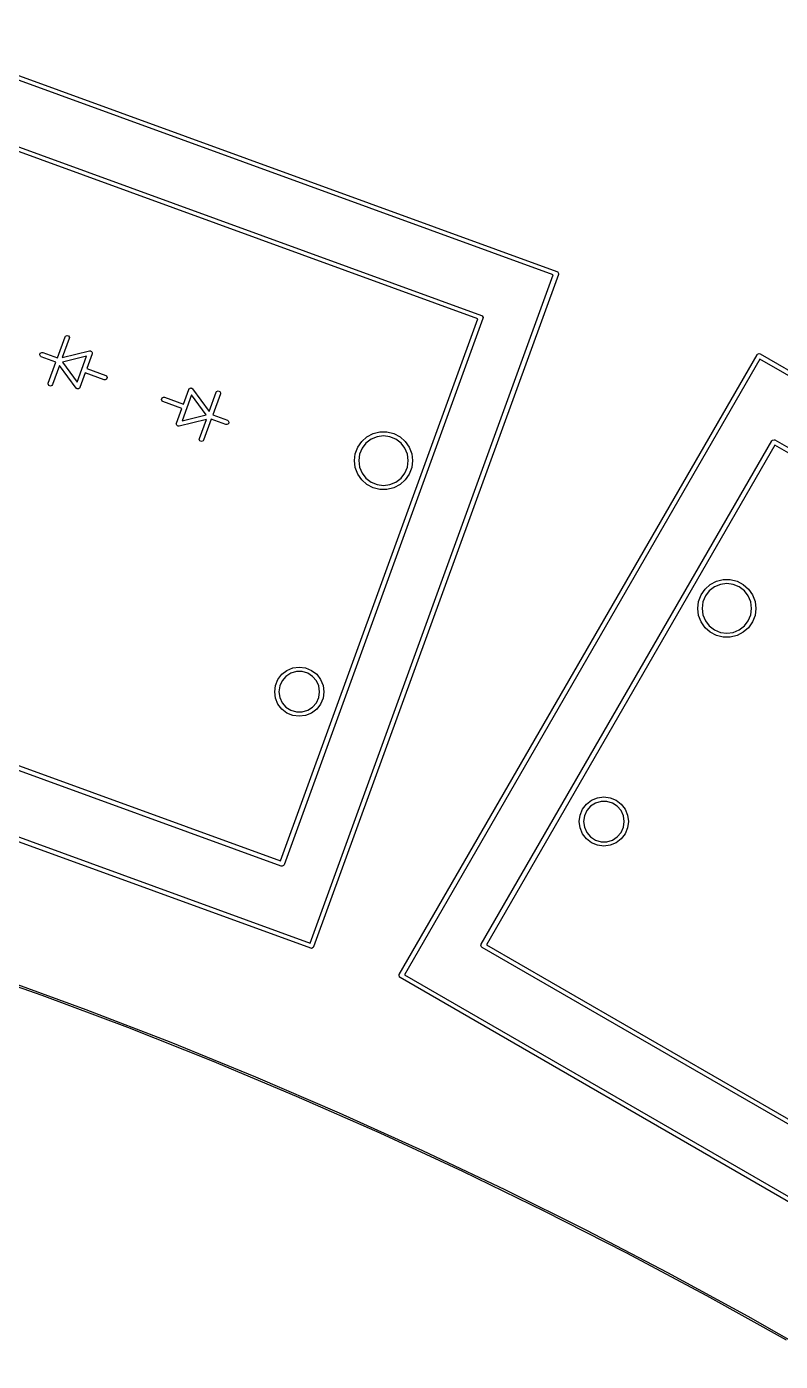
# Model space of a CAD drawing. Extents: x 66 to 221, y -158 to -58.
# Drawn here: x 173.63 to 190.48, y -146.33 to -116.49 of the extents above; entities that cross this region are included whole.
import ezdxf

# ---------------------------------------------------------------- set-up
doc = ezdxf.new("R2010")
doc.units = 0
doc.layers.add('BLACK', color=7, linetype='CONTINUOUS')

msp = doc.modelspace()

# ---------------------------------------------------------------- linework, layer by layer
at = {"layer": 'BLACK', "linetype": 'CONTINUOUS'}
for p, q in [((170.447912, -116.489017), (185.482995, -121.961339)), ((185.4012, -122.039875), (170.462655, -116.60269)), ((171.109497, -118.326081), (183.795348, -122.943354)), ((183.713554, -123.021889), (171.124241, -118.439754)), ((179.963686, -136.979319), (185.4012, -122.039875)), ((185.514839, -122.028027), (180.042517, -137.063109)), ((185.482995, -121.961339), (185.499673, -121.97146)), ((185.499673, -121.97146), (185.500591, -121.97343)), ((185.500591, -121.97343), (185.501633, -121.974062)), ((185.501633, -121.974062), (185.517806, -122.008745)), ((185.517806, -122.008745), (185.514839, -122.028027)), ((179.3021, -135.142256), (183.713554, -123.021889)), ((183.827193, -123.010041), (179.380931, -135.226045)), ((183.795348, -122.943354), (183.812027, -122.953474)), ((183.812027, -122.953474), (183.812945, -122.955443)), ((183.812945, -122.955443), (183.813988, -122.956076)), ((183.813988, -122.956076), (183.830161, -122.990759)), ((183.830159, -122.990763), (183.827193, -123.010041)), ((183.830161, -122.990759), (183.830159, -122.990763)), ((174.313285, -123.893719), (174.484295, -123.423874)), ((174.578265, -123.458076), (174.422107, -123.887114)), ((174.484295, -123.423874), (174.494416, -123.407196)), ((174.494416, -123.407196), (174.529099, -123.391023)), ((174.529099, -123.391023), (174.565059, -123.404111)), ((174.565059, -123.404111), (174.581232, -123.438794)), ((174.581232, -123.438794), (174.578265, -123.458076)), ((173.91734, -123.823179), (173.930428, -123.787219)), ((173.933513, -123.857862), (173.91734, -123.823179)), ((173.930428, -123.787219), (173.965111, -123.771046)), ((173.965111, -123.771046), (173.984393, -123.774013)), ((173.984393, -123.774013), (174.313285, -123.893719)), ((174.422107, -123.887114), (175.03196, -123.738561)), ((175.090778, -123.804242), (174.971071, -124.133134)), ((175.03196, -123.738561), (175.039344, -123.738246)), ((175.039344, -123.738246), (175.041612, -123.737189)), ((175.041612, -123.737189), (175.043975, -123.738049)), ((175.043975, -123.738049), (175.051451, -123.737731)), ((175.051451, -123.737731), (175.063891, -123.745297)), ((175.063891, -123.745297), (175.077572, -123.750277)), ((175.077572, -123.750277), (175.079747, -123.754941)), ((175.079747, -123.754941), (175.084147, -123.757618)), ((175.084147, -123.757618), (175.087593, -123.771767)), ((175.087593, -123.771767), (175.093745, -123.78496)), ((175.091901, -123.796938), (175.090778, -123.804242)), ((175.093203, -123.794799), (175.091901, -123.796938)), ((175.093745, -123.78496), (175.092607, -123.792353)), ((175.092607, -123.792353), (175.093203, -123.794799)), ((181.958528, -137.679791), (189.958528, -123.823385)), ((189.958528, -123.823385), (189.971391, -123.808717)), ((189.971391, -123.808717), (190.008356, -123.798812)), ((190.008356, -123.798812), (190.008361, -123.798815)), ((190.008361, -123.798815), (190.026829, -123.805084)), ((190.026829, -123.805084), (203.883237, -131.805084)), ((173.950191, -123.867983), (173.933513, -123.857862)), ((174.279082, -123.987689), (173.950191, -123.867983)), ((174.108073, -124.457536), (174.279082, -123.987689)), ((174.3582, -124.062698), (174.202043, -124.491738)), ((174.729885, -124.568502), (174.3582, -124.062698)), ((174.964854, -123.857831), (174.427871, -123.988635)), ((174.427871, -123.988635), (174.755145, -124.434002)), ((174.755145, -124.434002), (174.964854, -123.857831)), ((190.02161, -123.919588), (182.072496, -137.687856)), ((203.789048, -131.868223), (190.02161, -123.919588)), ((174.936868, -124.227104), (174.817162, -124.555996)), ((175.35973, -124.381013), (174.936868, -124.227104)), ((174.971071, -124.133134), (175.393932, -124.287043)), ((175.379012, -124.38398), (175.35973, -124.381013)), ((175.413695, -124.367807), (175.379012, -124.38398)), ((175.393932, -124.287043), (175.410611, -124.297164)), ((175.410611, -124.297164), (175.426784, -124.331847)), ((175.426784, -124.331847), (175.413695, -124.367807)), ((174.105106, -124.476818), (174.108073, -124.457536)), ((174.121279, -124.511501), (174.105106, -124.476818)), ((174.157239, -124.524589), (174.121279, -124.511501)), ((174.191922, -124.508416), (174.157239, -124.524589)), ((174.202043, -124.491738), (174.191922, -124.508416)), ((174.735339, -124.573489), (174.729885, -124.568502)), ((174.736398, -124.575759), (174.735339, -124.573489)), ((174.738763, -124.576619), (174.736398, -124.575759)), ((174.744283, -124.581667), (174.738763, -124.576619)), ((174.758674, -124.583866), (174.744283, -124.581667)), ((174.772358, -124.588847), (174.758674, -124.583866)), ((174.777023, -124.586671), (174.772358, -124.588847)), ((174.782112, -124.587449), (174.777023, -124.586671)), ((174.793844, -124.578827), (174.782112, -124.587449)), ((174.807041, -124.572674), (174.793844, -124.578827)), ((174.810922, -124.566278), (174.807041, -124.572674)), ((174.812949, -124.564789), (174.810922, -124.566278)), ((174.813327, -124.562315), (174.812949, -124.564789)), ((174.817162, -124.555996), (174.813327, -124.562315)), ((177.311044, -124.721729), (177.101334, -125.2979)), ((177.12932, -124.928628), (177.249028, -124.599736)), ((177.249028, -124.599736), (177.252861, -124.593418)), ((177.252861, -124.593418), (177.25324, -124.590943)), ((177.25324, -124.590943), (177.255268, -124.589452)), ((177.255268, -124.589452), (177.259149, -124.583058)), ((177.259149, -124.583058), (177.272342, -124.576905)), ((177.272342, -124.576905), (177.284078, -124.568282)), ((177.284078, -124.568282), (177.289167, -124.569059)), ((177.289167, -124.569059), (177.293832, -124.566885)), ((177.293832, -124.566885), (177.307511, -124.571863)), ((177.307511, -124.571863), (177.321907, -124.574064)), ((177.638317, -125.167097), (177.311044, -124.721729)), ((177.321907, -124.574064), (177.327428, -124.579112)), ((177.327428, -124.579112), (177.329792, -124.579973)), ((177.329792, -124.579973), (177.330849, -124.582241)), ((177.330849, -124.582241), (177.336304, -124.587229)), ((177.336304, -124.587229), (177.707988, -125.093033)), ((177.707988, -125.093033), (177.864146, -124.663995)), ((177.958116, -124.698197), (177.787106, -125.168043)), ((177.864146, -124.663995), (177.874267, -124.647317)), ((177.874267, -124.647317), (177.90895, -124.631144)), ((177.90895, -124.631144), (177.94491, -124.644232)), ((177.94491, -124.644232), (177.961083, -124.678915)), ((177.961083, -124.678915), (177.958116, -124.698197)), ((176.639405, -124.823885), (176.652493, -124.787925)), ((176.655578, -124.858568), (176.639405, -124.823885)), ((176.652493, -124.787925), (176.687176, -124.771752)), ((176.672256, -124.868689), (176.655578, -124.858568)), ((177.095118, -125.022598), (176.672256, -124.868689)), ((176.687176, -124.771752), (176.706458, -124.774719)), ((176.706458, -124.774719), (177.12932, -124.928628)), ((176.975411, -125.351491), (177.095118, -125.022598)), ((177.644081, -125.268617), (177.034229, -125.417172)), ((177.101334, -125.2979), (177.638317, -125.167097)), ((177.487924, -125.697657), (177.644081, -125.268617)), ((177.752903, -125.262013), (177.581894, -125.731859)), ((178.081796, -125.38172), (177.752903, -125.262013)), ((177.787106, -125.168043), (178.115998, -125.28775)), ((178.115998, -125.28775), (178.132676, -125.297871)), ((178.132676, -125.297871), (178.148849, -125.332554)), ((176.972444, -125.370773), (176.973581, -125.363379)), ((176.978596, -125.383967), (176.972444, -125.370773)), ((176.972986, -125.360934), (176.974287, -125.358794)), ((176.973581, -125.363379), (176.972986, -125.360934)), ((176.974287, -125.358794), (176.975411, -125.351491)), ((176.982043, -125.398115), (176.978596, -125.383967)), ((176.986441, -125.40079), (176.982043, -125.398115)), ((176.988617, -125.405456), (176.986441, -125.40079)), ((177.002298, -125.410435), (176.988617, -125.405456)), ((177.014738, -125.418002), (177.002298, -125.410435)), ((177.022213, -125.417683), (177.014738, -125.418002)), ((177.024577, -125.418544), (177.022213, -125.417683)), ((177.026844, -125.417486), (177.024577, -125.418544)), ((177.034229, -125.417172), (177.026844, -125.417486)), ((178.101078, -125.384687), (178.081796, -125.38172)), ((178.135761, -125.368514), (178.101078, -125.384687)), ((178.148849, -125.332554), (178.135761, -125.368514)), ((181.235684, -125.65693), (181.374433, -125.584109)), ((181.374433, -125.584109), (181.526576, -125.546609)), ((181.526576, -125.546609), (181.683274, -125.546609)), ((181.683274, -125.546609), (181.835417, -125.584109)), ((181.835417, -125.584109), (181.974166, -125.65693)), ((177.484957, -125.716939), (177.487924, -125.697657)), ((177.50113, -125.751622), (177.484957, -125.716939)), ((177.53709, -125.76471), (177.50113, -125.751622)), ((177.571773, -125.748537), (177.53709, -125.76471)), ((177.581894, -125.731859), (177.571773, -125.748537)), ((180.973815, -126.036313), (181.02938, -125.889799)), ((181.02938, -125.889799), (181.118395, -125.76084)), ((181.124503, -125.914496), (181.069083, -126.04829)), ((181.118395, -125.76084), (181.235684, -125.65693)), ((181.212662, -125.799605), (181.124503, -125.914496)), ((181.327553, -125.711446), (181.212662, -125.799605)), ((181.461347, -125.656026), (181.327553, -125.711446)), ((181.604925, -125.637124), (181.461347, -125.656026)), ((181.748503, -125.656026), (181.604925, -125.637124)), ((181.882297, -125.711446), (181.748503, -125.656026)), ((181.997188, -125.799605), (181.882297, -125.711446)), ((181.974166, -125.65693), (182.091455, -125.76084)), ((182.085347, -125.914496), (181.997188, -125.799605)), ((182.140767, -126.04829), (182.085347, -125.914496)), ((182.091455, -125.76084), (182.18047, -125.889799)), ((182.18047, -125.889799), (182.236035, -126.036313)), ((183.791059, -137.005753), (190.29106, -125.747423)), ((190.354142, -125.843626), (183.905028, -137.013818)), ((190.29106, -125.747423), (190.303921, -125.732757)), ((190.303921, -125.732757), (190.303923, -125.732755)), ((190.303923, -125.732755), (190.340887, -125.722851)), ((190.340887, -125.722851), (190.359361, -125.729122)), ((201.956515, -132.542261), (190.354142, -125.843626)), ((190.359361, -125.729122), (202.050704, -132.479122)), ((180.954927, -126.191868), (180.973815, -126.036313)), ((180.973815, -126.347423), (180.954927, -126.191868)), ((181.069083, -126.04829), (181.050181, -126.191868)), ((181.050181, -126.191868), (181.069083, -126.335446)), ((182.159669, -126.191868), (182.140767, -126.04829)), ((182.140767, -126.335446), (182.159669, -126.191868)), ((182.236035, -126.036313), (182.254923, -126.191868)), ((182.254923, -126.191868), (182.236035, -126.347423)), ((181.02938, -126.493937), (180.973815, -126.347423)), ((181.118395, -126.622896), (181.02938, -126.493937)), ((181.069083, -126.335446), (181.124503, -126.46924)), ((181.124503, -126.46924), (181.212662, -126.584131)), ((181.997188, -126.584131), (182.085347, -126.46924)), ((182.085347, -126.46924), (182.140767, -126.335446)), ((182.18047, -126.493937), (182.091455, -126.622896)), ((182.236035, -126.347423), (182.18047, -126.493937)), ((181.235684, -126.726806), (181.118395, -126.622896)), ((181.212662, -126.584131), (181.327553, -126.67229)), ((181.374433, -126.799627), (181.235684, -126.726806)), ((181.327553, -126.67229), (181.461347, -126.72771)), ((181.526576, -126.837127), (181.374433, -126.799627)), ((181.461347, -126.72771), (181.604925, -126.746612)), ((181.604925, -126.746612), (181.748503, -126.72771)), ((181.835417, -126.799627), (181.683274, -126.837127)), ((181.748503, -126.72771), (181.882297, -126.67229)), ((181.974166, -126.726806), (181.835417, -126.799627)), ((181.882297, -126.67229), (181.997188, -126.584131)), ((182.091455, -126.622896), (181.974166, -126.726806)), ((181.683274, -126.837127), (181.526576, -126.837127)), ((188.912842, -128.960078), (189.051591, -128.887257)), ((189.051591, -128.887257), (189.203736, -128.849756)), ((189.203736, -128.849756), (189.360434, -128.849756)), ((189.360434, -128.849756), (189.512579, -128.887257)), ((189.512579, -128.887257), (189.651328, -128.960078)), ((188.650972, -129.339463), (188.706538, -129.192947)), ((188.706538, -129.192947), (188.795552, -129.063988)), ((188.795552, -129.063988), (188.912842, -128.960078)), ((188.88982, -129.102753), (188.80166, -129.217645)), ((189.004712, -129.014593), (188.88982, -129.102753)), ((189.138506, -128.959174), (189.004712, -129.014593)), ((189.282085, -128.940271), (189.138506, -128.959174)), ((189.425664, -128.959174), (189.282085, -128.940271)), ((189.559459, -129.014593), (189.425664, -128.959174)), ((189.67435, -129.102753), (189.559459, -129.014593)), ((189.651328, -128.960078), (189.768618, -129.063988)), ((189.76251, -129.217645), (189.67435, -129.102753)), ((189.768618, -129.063988), (189.857632, -129.192947)), ((189.857632, -129.192947), (189.913198, -129.339463)), ((188.632084, -129.495018), (188.650972, -129.339463)), ((188.650972, -129.650573), (188.632084, -129.495018)), ((188.746241, -129.351439), (188.727338, -129.495018)), ((188.727338, -129.495018), (188.746241, -129.638597)), ((188.80166, -129.217645), (188.746241, -129.351439)), ((189.817929, -129.351439), (189.76251, -129.217645)), ((189.836832, -129.495018), (189.817929, -129.351439)), ((189.817929, -129.638597), (189.836832, -129.495018)), ((189.913198, -129.339463), (189.932086, -129.495018)), ((189.932086, -129.495018), (189.913198, -129.650573)), ((188.706538, -129.797089), (188.650972, -129.650573)), ((188.795552, -129.926048), (188.706538, -129.797089)), ((188.746241, -129.638597), (188.80166, -129.772392)), ((188.80166, -129.772392), (188.88982, -129.887283)), ((189.67435, -129.887283), (189.76251, -129.772392)), ((189.76251, -129.772392), (189.817929, -129.638597)), ((189.857632, -129.797089), (189.768618, -129.926048)), ((189.913198, -129.650573), (189.857632, -129.797089)), ((188.912842, -130.029958), (188.795552, -129.926048)), ((188.88982, -129.887283), (189.004711, -129.975443)), ((189.051591, -130.102779), (188.912842, -130.029958)), ((189.004711, -129.975443), (189.138506, -130.030862)), ((189.138506, -130.030862), (189.282085, -130.049765)), ((189.282085, -130.049765), (189.425664, -130.030862)), ((189.425664, -130.030862), (189.559459, -129.975443)), ((189.651328, -130.029958), (189.512579, -130.102779)), ((189.559459, -129.975443), (189.67435, -129.887283)), ((189.768618, -129.926048), (189.651328, -130.029958)), ((189.203736, -130.14028), (189.051591, -130.102779)), ((189.360434, -130.14028), (189.203736, -130.14028)), ((189.512579, -130.102779), (189.360434, -130.14028)), ((179.316845, -135.255929), (166.630995, -130.638657)), ((166.712788, -130.560121), (179.3021, -135.142256)), ((179.245538, -131.082577), (179.332943, -130.968668)), ((179.332943, -130.968668), (179.446852, -130.881263)), ((179.532993, -130.944034), (179.424134, -131.013993)), ((179.446852, -130.881263), (179.579501, -130.826318)), ((179.657151, -130.907577), (179.532993, -130.944034)), ((179.579501, -130.826318), (179.721851, -130.807577)), ((179.786551, -130.907577), (179.657151, -130.907577)), ((179.721851, -130.807577), (179.864201, -130.826318)), ((179.910709, -130.944034), (179.786551, -130.907577)), ((179.864201, -130.826318), (179.996851, -130.881263)), ((180.019568, -131.013993), (179.910709, -130.944034)), ((179.996851, -130.881263), (180.110759, -130.968668)), ((180.110759, -130.968668), (180.198164, -131.082577)), ((179.171852, -131.357576), (179.190593, -131.215226)), ((179.190593, -131.215226), (179.245538, -131.082577)), ((179.285641, -131.229493), (179.267225, -131.357576)), ((179.339395, -131.111787), (179.285641, -131.229493)), ((179.424134, -131.013993), (179.339395, -131.111787)), ((180.104307, -131.111787), (180.019568, -131.013993)), ((180.158061, -131.229493), (180.104307, -131.111787)), ((180.176477, -131.357576), (180.158061, -131.229493)), ((180.198164, -131.082577), (180.253109, -131.215226)), ((180.253109, -131.215226), (180.27185, -131.357576)), ((165.025142, -131.542135), (179.963686, -136.979319)), ((179.190593, -131.499926), (179.171852, -131.357576)), ((179.245538, -131.632576), (179.190593, -131.499926)), ((179.267225, -131.357576), (179.285641, -131.485659)), ((179.285641, -131.485659), (179.339395, -131.603365)), ((180.104307, -131.603365), (180.158061, -131.485659)), ((180.158061, -131.485659), (180.176477, -131.357576)), ((180.253109, -131.499926), (180.198164, -131.632576)), ((180.27185, -131.357576), (180.253109, -131.499926)), ((179.978431, -137.092993), (164.943349, -131.620671)), ((179.332943, -131.746484), (179.245538, -131.632576)), ((179.446851, -131.833889), (179.332943, -131.746484)), ((179.339395, -131.603365), (179.424134, -131.701159)), ((179.424134, -131.701159), (179.532993, -131.771118)), ((179.579501, -131.888834), (179.446851, -131.833889)), ((179.532993, -131.771118), (179.657151, -131.807575)), ((179.721851, -131.907575), (179.579501, -131.888834)), ((179.657151, -131.807575), (179.786551, -131.807575)), ((179.864201, -131.888834), (179.721851, -131.907575)), ((179.786551, -131.807575), (179.910709, -131.771118)), ((179.996851, -131.833889), (179.864201, -131.888834)), ((179.910709, -131.771118), (180.019568, -131.701159)), ((180.110759, -131.746484), (179.996851, -131.833889)), ((180.019568, -131.701159), (180.104307, -131.603365)), ((180.198164, -131.632576), (180.110759, -131.746484)), ((186.057248, -133.986059), (186.144654, -133.87215)), ((186.144654, -133.87215), (186.258563, -133.784744)), ((186.235845, -133.917474), (186.151106, -134.015269)), ((186.344704, -133.847515), (186.235845, -133.917474)), ((186.258563, -133.784744), (186.391213, -133.729799)), ((186.468864, -133.811058), (186.344704, -133.847515)), ((186.391213, -133.729799), (186.533564, -133.711058)), ((186.598264, -133.811058), (186.468864, -133.811058)), ((186.533564, -133.711058), (186.675915, -133.729799)), ((186.722424, -133.847515), (186.598264, -133.811058)), ((186.675915, -133.729799), (186.808565, -133.784744)), ((186.831283, -133.917474), (186.722424, -133.847515)), ((186.808565, -133.784744), (186.922474, -133.87215)), ((186.916022, -134.015269), (186.831283, -133.917474)), ((186.922474, -133.87215), (187.00988, -133.986059)), ((185.983562, -134.26106), (186.002303, -134.118709)), ((186.002303, -134.403411), (185.983562, -134.26106)), ((186.002303, -134.118709), (186.057248, -133.986059)), ((186.097351, -134.132976), (186.078935, -134.26106)), ((186.078935, -134.26106), (186.097351, -134.389144)), ((186.151106, -134.015269), (186.097351, -134.132976)), ((186.969777, -134.132976), (186.916022, -134.015269)), ((186.988193, -134.26106), (186.969777, -134.132976)), ((186.969777, -134.389144), (186.988193, -134.26106)), ((187.00988, -133.986059), (187.064825, -134.118709)), ((187.064825, -134.118709), (187.083566, -134.26106)), ((187.083566, -134.26106), (187.064825, -134.403411)), ((186.057248, -134.536061), (186.002303, -134.403411)), ((186.144654, -134.64997), (186.057248, -134.536061)), ((186.097351, -134.389144), (186.151106, -134.506851)), ((186.151106, -134.506851), (186.235845, -134.604646)), ((186.831283, -134.604646), (186.916022, -134.506851)), ((186.916022, -134.506851), (186.969777, -134.389144)), ((187.00988, -134.536061), (186.922474, -134.64997)), ((187.064825, -134.403411), (187.00988, -134.536061)), ((186.258563, -134.737376), (186.144654, -134.64997)), ((186.235845, -134.604646), (186.344704, -134.674605)), ((186.391213, -134.792321), (186.258563, -134.737376)), ((186.344704, -134.674605), (186.468864, -134.711062)), ((186.533564, -134.811062), (186.391213, -134.792321)), ((186.468864, -134.711062), (186.598264, -134.711062)), ((186.675915, -134.792321), (186.533564, -134.811062)), ((186.598264, -134.711062), (186.722424, -134.674605)), ((186.808565, -134.737376), (186.675915, -134.792321)), ((186.722424, -134.674605), (186.831283, -134.604646)), ((186.922474, -134.64997), (186.808565, -134.737376)), ((179.336127, -135.258896), (179.316845, -135.255929)), ((179.37081, -135.242723), (179.336127, -135.258896)), ((179.380931, -135.226045), (179.37081, -135.242723)), ((179.997713, -137.09596), (179.978431, -137.092993)), ((180.032396, -137.079787), (179.997713, -137.09596)), ((180.042517, -137.063109), (180.032396, -137.079787)), ((183.784788, -137.024227), (183.791059, -137.005753)), ((183.794692, -137.061191), (183.784788, -137.024227)), ((183.795611, -137.061997), (183.794692, -137.061191)), ((183.796173, -137.064094), (183.795611, -137.061997)), ((183.810841, -137.076957), (183.796173, -137.064094)), ((195.502183, -143.826957), (183.810841, -137.076957)), ((183.905028, -137.013818), (195.507402, -143.712452)), ((173.9746, -138.151263), (172.051244, -137.47127)), ((173.029593, -137.764113), (174.947276, -138.462428)), ((181.952257, -137.698265), (181.958528, -137.679791)), ((181.962161, -137.735229), (181.952257, -137.698265)), ((181.963078, -137.736033), (181.962161, -137.735229)), ((181.963641, -137.738132), (181.963078, -137.736033)), ((181.978309, -137.750995), (181.963641, -137.738132)), ((195.834715, -145.750995), (181.978309, -137.750995)), ((182.072496, -137.687856), (195.839933, -145.63649)), ((175.884846, -138.867257), (173.9746, -138.151263)), ((174.947276, -138.462428), (176.851506, -139.196634)), ((177.781308, -139.619), (175.884846, -138.867257)), ((176.851506, -139.196634), (178.741612, -139.966474)), ((179.663317, -140.406227), (177.781308, -139.619)), ((178.741612, -139.966474), (180.616926, -140.771675)), ((181.53021, -141.228661), (179.663317, -140.406227)), ((180.616926, -140.771675), (182.476788, -141.611954)), ((183.381328, -142.086011), (181.53021, -141.228661)), ((182.476788, -141.611954), (184.32054, -142.487013)), ((185.216018, -142.977974), (183.381328, -142.086011)), ((184.32054, -142.487013), (186.147534, -143.396545)), ((187.033633, -143.904237), (185.216018, -142.977974)), ((186.147534, -143.396545), (187.957123, -144.340228)), ((188.833531, -144.864472), (187.033633, -143.904237)), ((187.957123, -144.340228), (189.748671, -145.31773)), ((190.615079, -145.858341), (188.833531, -144.864472)), ((189.748671, -145.31773), (191.521544, -146.328706))]:
    msp.add_line(p, q, dxfattribs=at)

doc.saveas('drawing.dxf')
